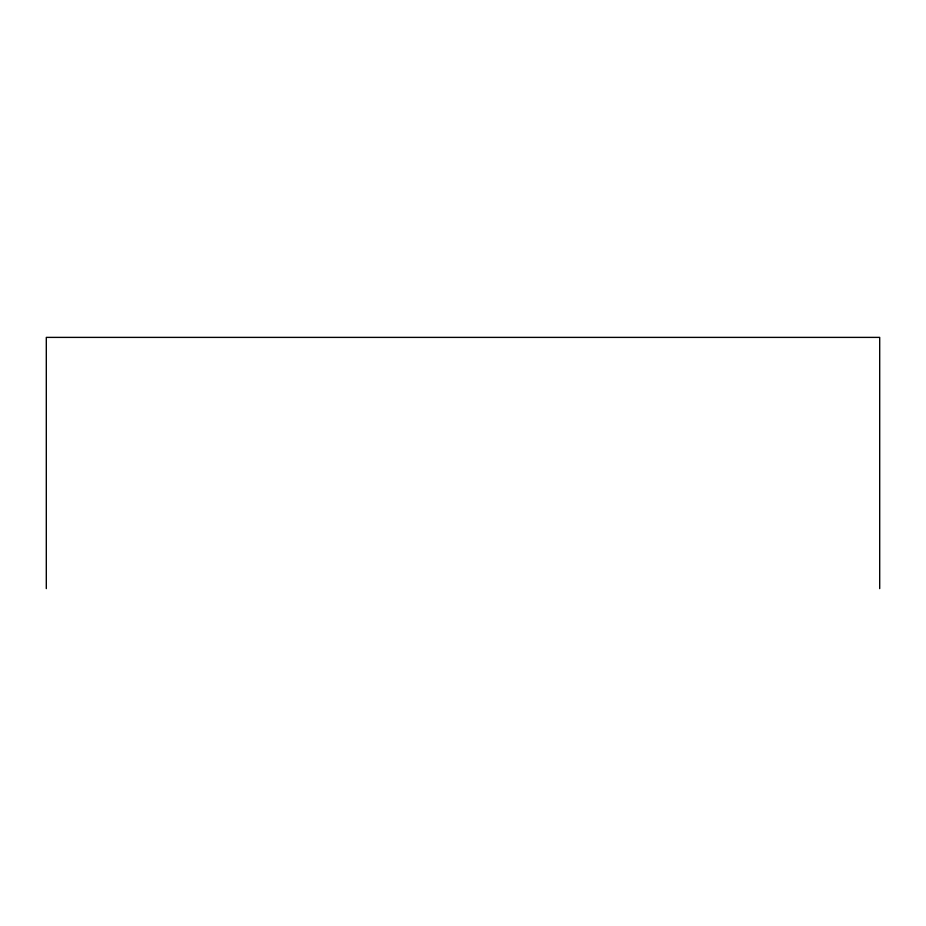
<?xml version="1.0" encoding="UTF-8"?>
<svg xmlns="http://www.w3.org/2000/svg" width="926" height="926" viewBox="0 0 926 926"><rect width="100%" height="100%" fill="white"/><g stroke="black" fill="none" stroke-linecap="round" stroke-linejoin="round"><path stroke-width="1.39" d="M879.7 588.612L879.7 337.388L46.3 337.388L46.3 588.612"/></g></svg>
